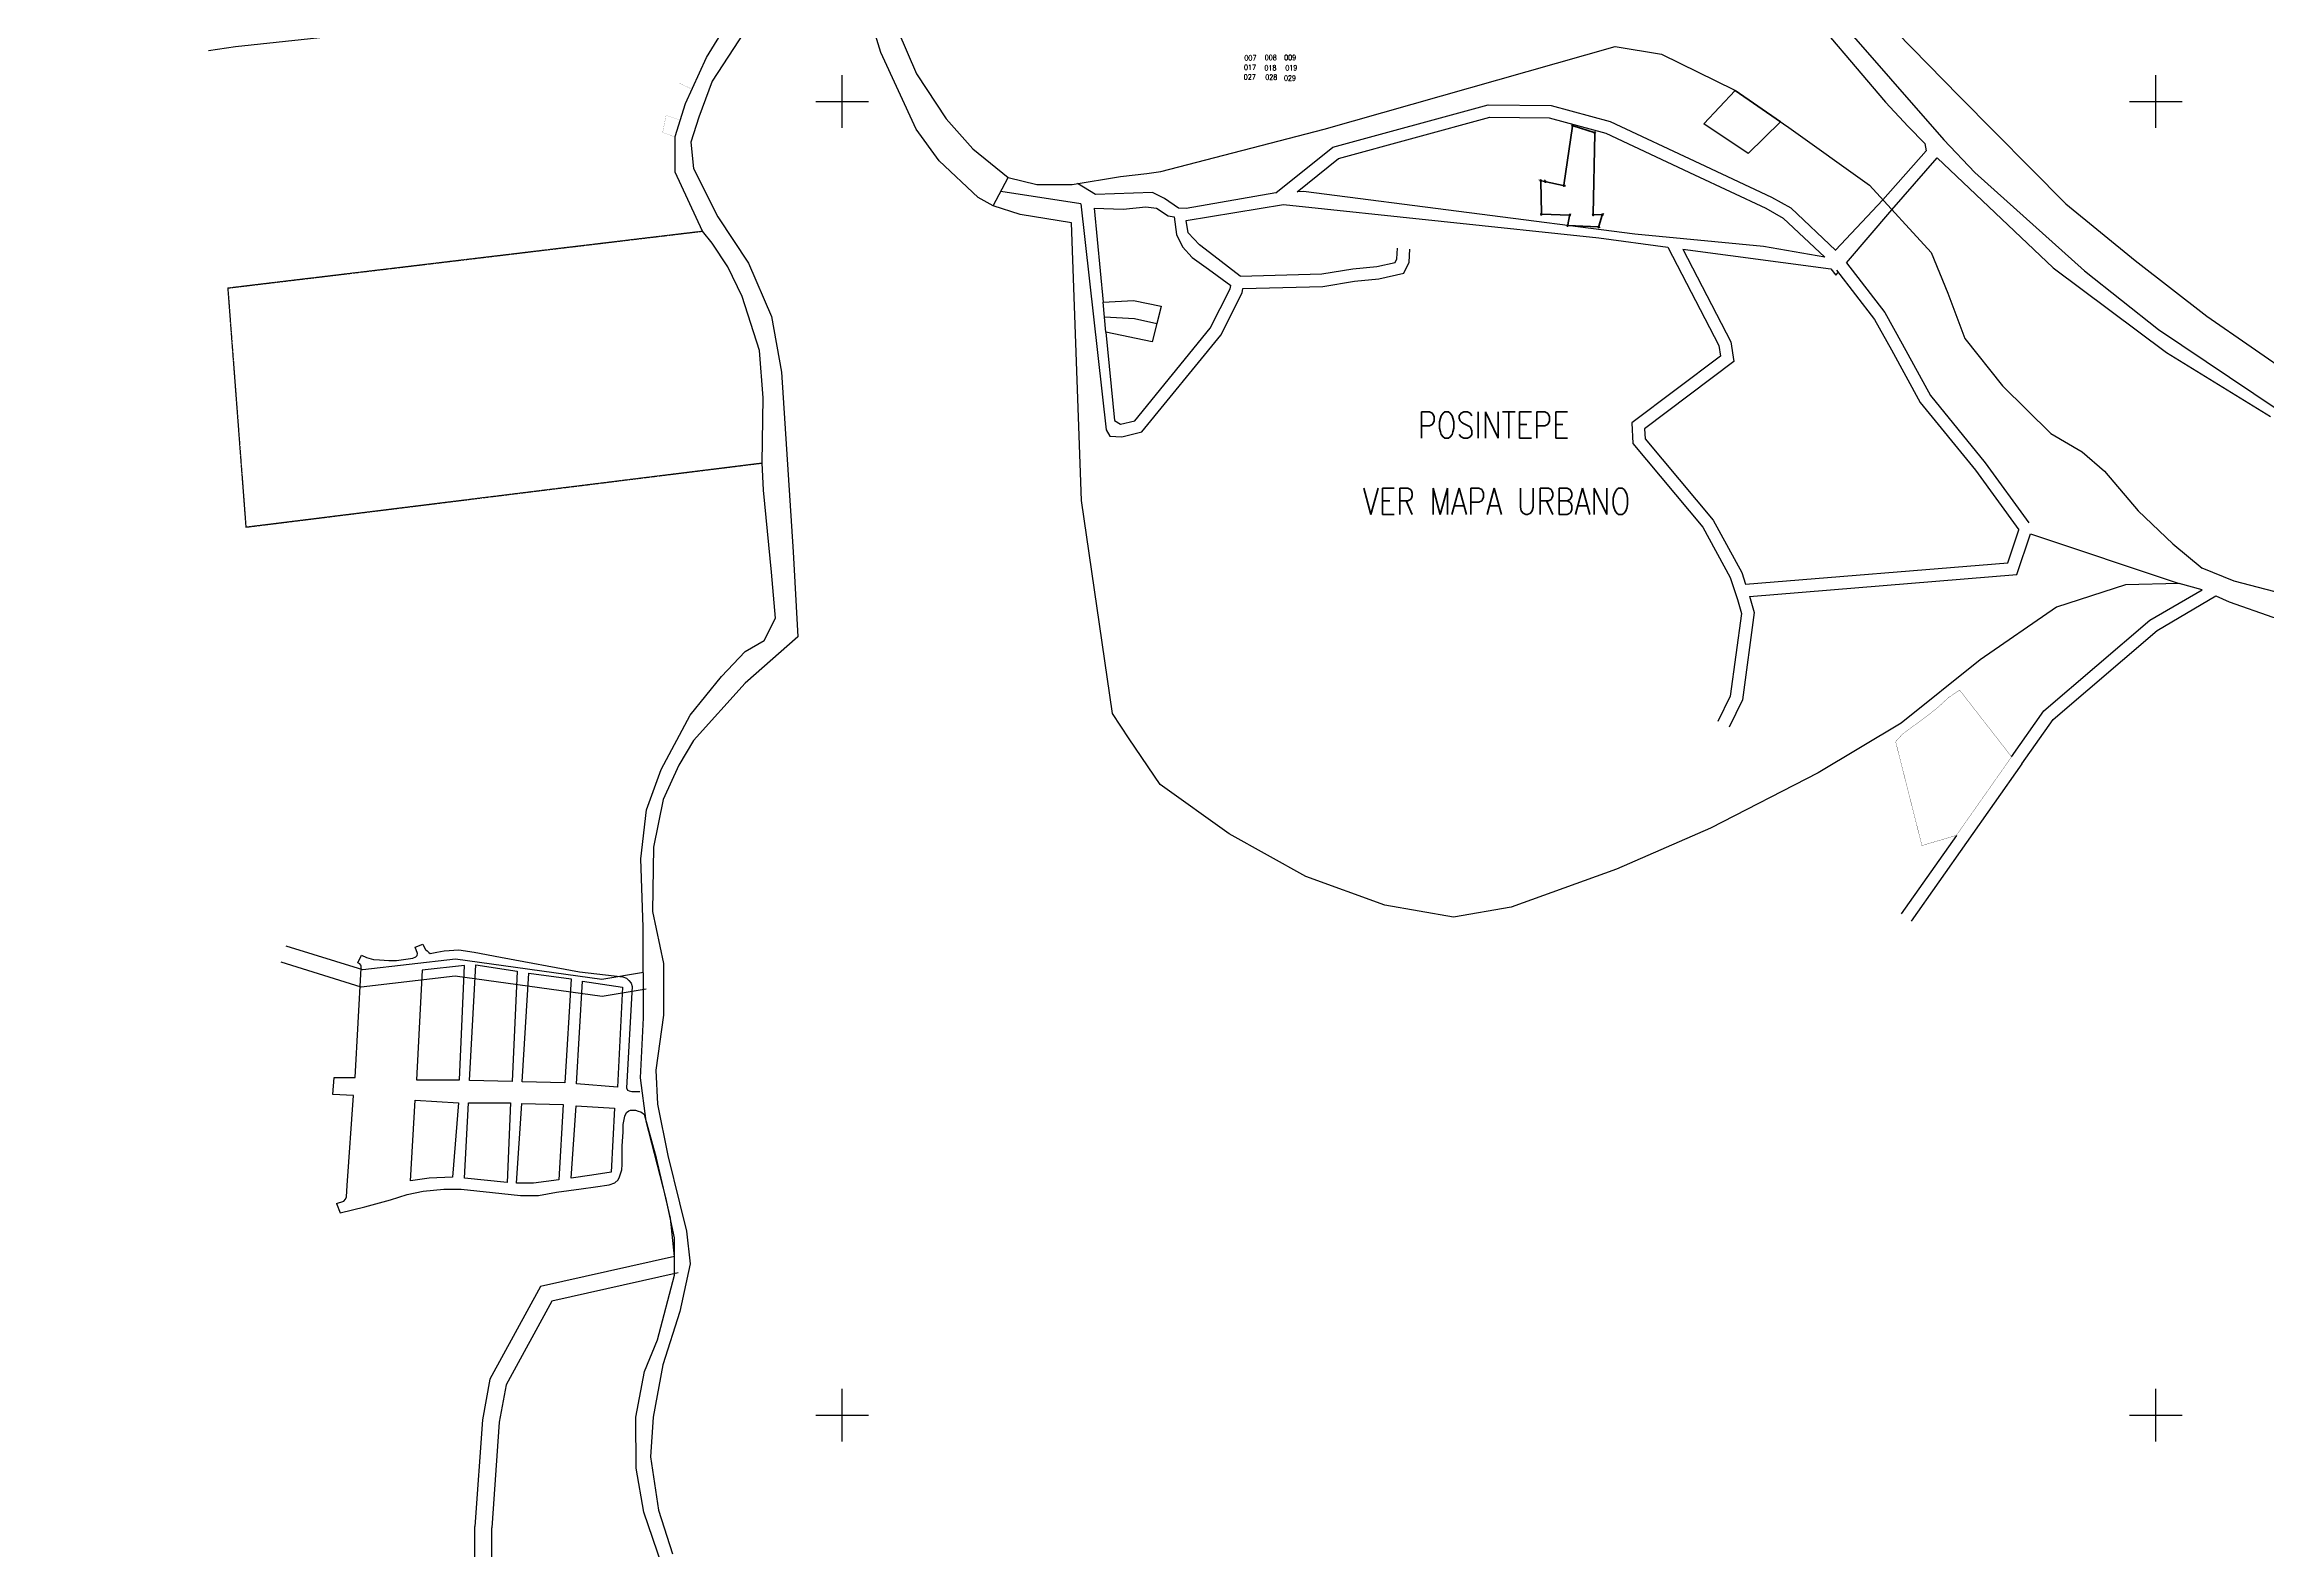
# Model space of a CAD drawing. Header units: metres. Extents: x 615331 to 657292, y 1301217 to 1321009.
# Drawn here: x 629126 to 630818, y 1317793 to 1318939 of the extents above; entities that cross this region are included whole.
import ezdxf
from ezdxf.enums import TextEntityAlignment as Align

# ---------------------------------------------------------------- set-up
doc = ezdxf.new("R2010")
doc.units = ezdxf.units.M
doc.header["$PDMODE"] = 32
doc.header["$PDSIZE"] = 0.5
doc.linetypes.add('HIDDEN', pattern=[0.375, 0.25, -0.125])
for name, color, linetype in [('10', 7, 'Continuous'), ('2', 1, 'Continuous'), ('20', 7, 'Continuous'), ('3', 7, 'Continuous'), ('42', 7, 'Continuous'), ('44', 7, 'Continuous'), ('CAPA JAVIER', 2, 'Continuous'), ('CVL_CUADCON_LIN', 8, 'Continuous')]:
    doc.layers.add(name, color=color, linetype=linetype)
doc.styles.add('ROMANS', font='ROMANS', dxfattribs={"height": 0.2})
doc.styles.get("Standard").update_dxf_attribs({"font": 'arial.ttf'})

# ---------------------------------------------------------------- blocks, each defined once
blk = doc.blocks.new('COORD')
at = {"layer": '42', "color": 2, "linetype": 'Continuous'}
for p, q in [((0, -2), (0, 2)), ((-2, 0), (2, 0))]:
    blk.add_line(p, q, dxfattribs=at)
blk = doc.blocks.new('COORD$')
at = {"layer": '42', "color": 2, "linetype": 'Continuous'}
blk.add_blockref('COORD', (0, 0), dxfattribs=at)

msp = doc.modelspace()

# ---------------------------------------------------------------- linework, layer by layer
at = {"lineweight": 40}
for points in [[(630282.91749, 1318831.80473), (630289.44611, 1318876.58049)], [(630289.99405, 1318876.92159), (630305.88575, 1318871.78903)], [(630306.35276, 1318871.13544), (630305.27195, 1318809.69498)], [(630265.76439, 1318810.15316), (630265.27581, 1318834.67826)], [(630265.75417, 1318835.07071), (630268.29343, 1318834.51201)], [(630269.27007, 1318834.29711), (630282.35703, 1318831.41741)], [(630286.86283, 1318808.95559), (630266.27408, 1318809.63673)], [(630285.86668, 1318801.58971), (630287.26283, 1318808.4491)], [(630305.76311, 1318809.20187), (630311.7625, 1318809.28364)], [(630312.11326, 1318808.81324), (630309.48744, 1318800.41408)], [(630308.83886, 1318799.9615), (630286.26634, 1318801.07512)]]:
    msp.add_lwpolyline(points, dxfattribs=at)
msp.add_lwpolyline([(629934.27298, 1318719.72857), (629932.12612, 1318742.72859), (629955.28891, 1318744.04212), (629976.42844, 1318739.6059), (629969.42513, 1318712.49588)], close=True)
for centre in [(630289.51825, 1318877.07526), (630306.36155, 1318871.63536), (630265.26585, 1318835.17816), (630268.78175, 1318834.40456), (630282.84535, 1318831.30996), (630265.77435, 1318809.65326), (630287.36255, 1318808.93906), (630305.26315, 1318809.19506), (630312.26245, 1318809.29046), (630285.76695, 1318801.09976), (630309.33825, 1318799.93686)]:
    msp.add_circle(centre, 0.5, dxfattribs=at)
for p in [(630289.51825, 1318877.07526), (630306.36155, 1318871.63536), (630265.26585, 1318835.17816), (630268.78175, 1318834.40456), (630282.84535, 1318831.30996), (630265.77435, 1318809.65326), (630287.36255, 1318808.93906), (630305.26315, 1318809.19506), (630312.26245, 1318809.29046), (630285.76695, 1318801.09976), (630309.33825, 1318799.93686)]:
    msp.add_point(p)
at = {"layer": '2', "color": 1, "linetype": 'Continuous'}
msp.add_line((629848.47623, 1318816.01608), (629859.93123, 1318837.60608), dxfattribs=at)
for points in [[(629687.78323, 1319894.27108), (629817.69923, 1319740.22008), (630252.61323, 1319231.83308), (630572.08423, 1318866.18408), (630595.68523, 1318841.24508), (630679.18923, 1318766.41308), (630735.54323, 1318721.86108), (630825.92323, 1318661.25308), (630886.09823, 1318627.37208), (630951.10323, 1318595.51808), (631008.74923, 1318571.55308), (631057.25523, 1318554.20808), (631081.13023, 1318547.56908)], [(629721.33423, 1319894.39508), (629815.97123, 1319788.51508), (630071.99823, 1319489.03008), (630305.69423, 1319215.24408), (630487.87523, 1318997.69708), (630584.05923, 1318899.21008), (630665.01623, 1318817.51908), (630717.81423, 1318774.24308), (630772.39223, 1318731.98108), (630839.66823, 1318685.38208), (630929.04023, 1318633.92608), (631002.42823, 1318600.53608), (631069.72623, 1318574.77908), (631134.24023, 1318558.68508), (631179.95623, 1318546.68108), (631194.43123, 1318541.32508)], [(629712.07923, 1319325.03908), (629724.92523, 1319220.55908), (629738.30923, 1319143.27408), (629743.57423, 1319077.43708), (629745.56923, 1319041.85008), (629758.72723, 1318991.76108), (629775.95823, 1318949.29408), (629790.15023, 1318916.48708), (629812.72423, 1318882.14608), (629833.02423, 1318859.24508), (629859.93123, 1318837.60608)], [(629848.47623, 1318816.01608), (629837.05023, 1318822.38508), (629807.35423, 1318850.12708), (629789.85123, 1318874.29608), (629762.98423, 1318932.78908), (629748.29923, 1318980.59108)], [(629645.63123, 1318954.03408), (629571.44923, 1318957.17908), (629514.79723, 1318959.03008), (629378.86623, 1318948.52708), (629271.64123, 1318936.97308), (629251.31323, 1318933.94808)], [(629658.83623, 1318948.17208), (629634.66123, 1318910.83908), (629624.47023, 1318883.40208), (629618.35223, 1318864.34708), (629620.36323, 1318844.26508), (629638.87123, 1318807.64008), (629662.20723, 1318772.28108), (629679.69423, 1318731.84508), (629687.27123, 1318689.39008), (629696.27223, 1318552.63408), (629699.76023, 1318487.81608), (629659.58223, 1318452.79108), (629620.41123, 1318409.12408), (629609.21223, 1318390.33008), (629597.24423, 1318364.16508), (629589.83823, 1318327.82908), (629589.27823, 1318278.77408), (629597.62023, 1318239.36708), (629597.57823, 1318199.97008), (629591.69023, 1318158.03908), (629592.94633, 1318132.37208), (629600.84111, 1318093.08889), (629609.62223, 1318057.11208), (629614.93423, 1318035.50008), (629617.95723, 1318010.84208), (629610.04223, 1317974.50508), (629597.04223, 1317933.85408), (629589.63223, 1317893.95808), (629587.56823, 1317863.71508), (629593.62323, 1317823.29408), (629604.51223, 1317789.98508)], [(629627.17223, 1318796.72608), (629606.38723, 1318841.48708), (629606.41623, 1318868.68308), (629614.31823, 1318893.83608), (629630.36123, 1318928.89108), (629645.63123, 1318954.03408)], [(629965.37723, 1318840.58908), (629976.04123, 1318842.03408), (630100.30823, 1318874.40908), (630321.91323, 1318937.16108), (630357.22023, 1318931.52408), (630412.57523, 1318904.25808), (630454.21023, 1318875.48408), (630515.39223, 1318831.68908), (630562.33923, 1318780.54108), (630575.00923, 1318749.51608), (630588.18323, 1318714.93208), (630616.85323, 1318679.05708), (630653.65223, 1318642.66408), (630677.26523, 1318628.65408), (630694.27123, 1318614.14508), (630719.89923, 1318583.86608), (630746.29423, 1318558.67008), (630768.63223, 1318540.08708)], [(629859.93123, 1318837.60608), (629881.77523, 1318832.24108), (629908.70523, 1318832.20608), (629945.29623, 1318838.26008), (629965.37723, 1318840.58908)], [(630768.61523, 1318523.82008), (630751.34423, 1318528.41708), (630710.43923, 1318527.45208), (630657.83123, 1318510.49008), (630599.86323, 1318470.40508), (630539.60223, 1318422.18908), (630476.55623, 1318384.39708), (630394.45023, 1318342.31008), (630323.02723, 1318311.13708), (630242.71623, 1318282.26508), (630198.75623, 1318274.69508), (630146.68323, 1318283.65808), (630086.49523, 1318305.59308), (630028.09523, 1318337.94608), (629975.54723, 1318375.63008), (629951.95623, 1318410.22708), (629939.27423, 1318429.56008), (629915.81823, 1318591.75208), (629908.16623, 1318802.97708), (629869.04823, 1318809.38108), (629848.47623, 1318816.01608)], [(629672.71623, 1318620.27408), (629673.27723, 1318669.83608), (629670.52023, 1318705.93108), (629657.35323, 1318746.87008), (629646.45223, 1318769.50508), (629634.53023, 1318787.56608), (629627.17223, 1318796.72608)], [(629596.37323, 1317781.60708), (629582.44223, 1317821.78308), (629576.63423, 1317855.08708), (629576.42123, 1317893.97508), (629583.06423, 1317928.78808), (629592.99823, 1317952.92208), (629606.00723, 1318002.21508), (629605.78323, 1318030.42808), (629599.28719, 1318061.16357), (629584.44367, 1318119.35545), (629579.99823, 1318152.20808), (629582.33223, 1318197.95608), (629582.15223, 1318267.09108), (629580.17423, 1318318.94508), (629584.53323, 1318356.30208), (629595.74423, 1318387.04208), (629617.89123, 1318428.44308), (629641.80323, 1318457.64308), (629659.60723, 1318476.68308), (629674.09723, 1318485.05308), (629682.75323, 1318502.07108), (629679.74223, 1318537.15108), (629673.71123, 1318599.68508), (629672.71623, 1318620.27408)], [(630638.07771, 1318566.24648), (630751.34423, 1318528.41708)], [(631081.13023, 1318547.56908), (631054.44523, 1318538.96108), (631003.11223, 1318526.82608), (630946.44523, 1318515.20608), (630892.83723, 1318514.25808), (630841.77723, 1318517.62708), (630793.01123, 1318530.39708), (630768.63223, 1318540.08708)], [(630623.65054, 1318396.61275), (630648.19815, 1318431.52532), (630728.95107, 1318500.52328), (630768.61523, 1318523.82008)], [(630631.38299, 1318391.17593), (630655.2449, 1318425.11327), (630734.45741, 1318492.79505), (630779.2227, 1318519.088)], [(630779.2227, 1318519.088), (630789.18423, 1318514.64408), (630822.45323, 1318502.91008), (630873.76723, 1318498.52408), (630930.17123, 1318501.75708)], [(630631.38299, 1318391.17593), (630589.33791, 1318331.37777)], [(630581.60545, 1318336.81458), (630539.56036, 1318277.01642)], [(630589.33791, 1318331.37777), (630547.29282, 1318271.5796)], [(629582.24223, 1318232.52358), (629550.70072, 1318227.12212), (629439.17328, 1318242.69579), (629368.65063, 1318234.50011), (629310.42417, 1318252.53221)], [(629584.41482, 1318219.83688), (629550.90171, 1318214.09779), (629439.02375, 1318229.72041), (629367.43797, 1318221.40117), (629306.61646, 1318240.23694)], [(629605.89523, 1318016.32158), (629503.95683, 1317993.52776), (629465.41477, 1317923.04006), (629459.67568, 1317891.89539), (629453.93221, 1317810.75091)], [(629608.70396, 1318003.76039), (629512.45383, 1317982.23849), (629477.69882, 1317918.67674), (629472.46419, 1317890.26967), (629466.77146, 1317809.84213)]]:
    msp.add_lwpolyline(points, dxfattribs=at)
at = {"layer": '20', "color": 2, "linetype": 'Continuous'}
for p, q in [((630294.19223, 1319168.99308), (630527.75323, 1318894.97208)), ((630527.75323, 1318894.97208), (630544.86223, 1318876.34608)), ((630544.86223, 1318876.34608), (630557.73523, 1318863.46508)), ((630558.65523, 1318857.94408), (630525.5561, 1318820.61571)), ((630557.73523, 1318863.46508), (630558.65523, 1318857.94408)), ((630532.50373, 1318813.04638), (630566.93123, 1318852.42308)), ((630566.93123, 1318852.42308), (630655.20623, 1318768.69408)), ((630655.20623, 1318768.69408), (630741.64223, 1318704.28608)), ((630741.64223, 1318704.28608), (630820.72223, 1318655.52108))]:
    msp.add_line(p, q, dxfattribs=at)
at = {"layer": '3', "color": 30, "linetype": 'HIDDEN'}
msp.add_line((629265.85723, 1318753.46708), (629627.17223, 1318796.72608), dxfattribs=at)
msp.add_lwpolyline([(629265.85723, 1318753.46708), (629279.63823, 1318571.46408), (629672.71623, 1318620.27408)], dxfattribs=at)
at = {"layer": 'CAPA JAVIER'}
for points in [[(629348.68726, 1318056.60927), (629354.14455, 1318058.48673), (629355.43989, 1318059.89767), (629356.17964, 1318061.65508), (629356.64926, 1318070.39101), (629361.59438, 1318138.90691), (629345.73905, 1318139.54667), (629346.91338, 1318152.46385), (629362.95488, 1318152.46385), (629367.46049, 1318235.8362), (629367.46049, 1318237.20337), (629367.14874, 1318237.95146), (629366.50606, 1318239.01451), (629364.87304, 1318239.7701), (629367.74127, 1318245.64531), (629371.51169, 1318243.94528), (629376.75535, 1318242.44586), (629381.42149, 1318242.15422), (629388.35355, 1318241.5354), (629394.41676, 1318241.5354), (629406.63417, 1318243.3063), (629408.99754, 1318244.28039), (629409.91322, 1318245.42608), (629410.24244, 1318246.99639), (629408.44481, 1318251.83571), (629414.46443, 1318253.90969), (629415.25222, 1318251.62316), (629416.37651, 1318250.06969), (629417.54466, 1318248.8899), (629418.82737, 1318247.67489), (629419.98241, 1318246.99305), (629424.95583, 1318248.01587), (629430.61601, 1318249.05219), (629441.85098, 1318249.6181), (629453.52735, 1318247.84952), (629473.3575, 1318244.22079), (629533.52046, 1318232.93065), (629566.52426, 1318229.03774), (629569.36238, 1318228.02738), (629571.18347, 1318226.33996), (629572.84527, 1318224.37348), (629573.7069, 1318221.85394), (629569.29874, 1318144.60912), (629570.25849, 1318142.95008), (629571.27561, 1318142.3188), (629573.54713, 1318142.00573), (629576.52354, 1318142.00573), (629579.62326, 1318142.00573)], [(629409.58513, 1318150.82279), (629442.19056, 1318150.82279), (629446.17716, 1318237.76014), (629413.90628, 1318234.35648), (629409.58513, 1318150.82279)], [(629454.6956, 1318238.29061), (629486.20516, 1318233.4504), (629482.35942, 1318149.495), (629449.75836, 1318150.35566), (629454.6956, 1318238.29061)], [(629494.95859, 1318232.0249), (629527.14313, 1318227.68459), (629522.38561, 1318148.42785), (629490.06268, 1318149.30339), (629494.95859, 1318232.0249)], [(629535.86911, 1318225.95258), (629566.22515, 1318221.20949), (629562.60064, 1318145.2017), (629531.24058, 1318147.74592), (629535.86911, 1318225.95258)], [(629408.56697, 1318135.3059), (629441.49402, 1318133.38277), (629437.02099, 1318076.73043), (629419.09542, 1318075.95355), (629404.89753, 1318073.93596), (629408.56697, 1318135.3059)], [(629449.17809, 1318133.38136), (629480.96283, 1318133.38136), (629478.53249, 1318072.67563), (629445.98434, 1318075.82848), (629449.17809, 1318133.38136)], [(629489.74532, 1318132.74855), (629521.1087, 1318131.95115), (629517.87458, 1318074.698), (629498.50522, 1318072.04065), (629485.71721, 1318072.04065), (629489.74532, 1318132.74855)], [(629531.11634, 1318130.91038), (629560.14133, 1318129.2244), (629557.72657, 1318080.57534), (629542.94203, 1318078.17696), (629527.28172, 1318075.89883), (629531.11634, 1318130.91038)], [(629348.68726, 1318056.60927), (629351.37501, 1318049.6177), (629370.07976, 1318054.06159), (629389.77151, 1318059.3199), (629402.36508, 1318063.54944), (629414.50071, 1318066.06426), (629430.41892, 1318067.51757), (629443.4744, 1318067.51757), (629467.31225, 1318064.92267), (629488.64614, 1318062.73815), (629502.50341, 1318062.73815), (629516.17603, 1318065.36487), (629534.96911, 1318067.91567), (629545.6749, 1318069.34169), (629556.27555, 1318070.86931), (629560.52802, 1318072.32947), (629562.93262, 1318074.78493), (629564.16384, 1318076.83446), (629565.72675, 1318082.20644), (629566.17177, 1318086.33499), (629566.17177, 1318090.94525), (629566.17177, 1318100.39552), (629566.8969, 1318111.23459), (629566.8969, 1318116.74683), (629568.14702, 1318123.02993), (629569.49137, 1318125.79108), (629571.02579, 1318127.05672), (629572.3255, 1318127.55825), (629574.55446, 1318127.55825), (629576.34706, 1318127.55825), (629578.30978, 1318126.97314), (629580.24571, 1318126.30198), (629583.04203, 1318124.39589)], [(629605.89523, 1318016.32158), (629602.93601, 1318045.54436), (629592.25577, 1318091.26248), (629583.04203, 1318124.39589)], [(629126.34023, 1317304.24208), (629231.94598, 1317368.21574), (629265.61412, 1317385.11717), (629288.45783, 1317398.9224), (629328.22974, 1317429.69436), (629347.76904, 1317452.06957), (629361.58689, 1317467.67362), (629378.91784, 1317488.7941), (629382.56601, 1317508.71153), (629382.56601, 1317523.70556), (629382.56601, 1317558.3336), (629387.31555, 1317586.87392), (629395.2708, 1317620.63082), (629411.58216, 1317649.00224), (629430.15278, 1317676.77324), (629445.80142, 1317704.18469), (629453.89212, 1317732.52596), (629453.93221, 1317810.75091)], [(629139.08723, 1317292.58808), (629230.14569, 1317348.28485), (629269.25194, 1317372.66706), (629287.17294, 1317383.67716), (629301.80616, 1317393.92129), (629319.18014, 1317407.57973), (629341.42059, 1317428.24983), (629364.30495, 1317452.48935), (629379.40456, 1317471.76672), (629387.96003, 1317484.1436), (629392.55854, 1317503.71546), (629392.55854, 1317527.59051), (629392.55854, 1317558.60784), (629398.88173, 1317593.42038), (629405.58468, 1317619.40315), (629421.62846, 1317647.02456), (629438.75234, 1317675.8365), (629456.02762, 1317706.4755), (629464.06685, 1317730.84768), (629466.61734, 1317755.90488), (629466.77146, 1317809.84213)]]:
    msp.add_lwpolyline(points, dxfattribs=at)
at = {"layer": 'CVL_CUADCON_LIN', "color": 2, "ltscale": 0.5, "const_width": 0.1, "flags": 128}
msp.add_lwpolyline([(629619.30908, 1318904.74141), (629609.37171, 1318909.44987)], dxfattribs=at)
at = {"layer": 'CVL_CUADCON_LIN', "color": 1, "ltscale": 0.5, "flags": 128}
for points in [[(630063.54305, 1318825.78071), (630107.06121, 1318860.61473), (630225.24158, 1318892.86896), (630273.08431, 1318892.45137), (630318.20757, 1318880.09514), (630386.29913, 1318848.17336), (630440.87982, 1318822.57324), (630455.51601, 1318814.34448), (630489.86058, 1318781.91925)], [(630079.82736, 1318826.70769), (630111.43926, 1318852.01137), (630226.46779, 1318883.40539), (630271.77301, 1318883.00995), (630314.9292, 1318871.19237), (630382.28677, 1318839.61469), (630436.55076, 1318814.16311), (630449.8713, 1318806.67404), (630481.49752, 1318776.81525)], [(629915.22678, 1318817.4512), (629854.20373, 1318826.81108)], [(630063.54305, 1318825.78071), (629995.49658, 1318813.82745), (629989.44603, 1318814.25933), (629978.85795, 1318821.60255), (629969.78239, 1318826.13802), (629926.34909, 1318824.62625), (629912.74631, 1318832.87468)], [(630481.49752, 1318776.81525), (630434.74094, 1318785.09704), (630336.87425, 1318794.52333), (630084.63407, 1318826.98132), (630079.82736, 1318826.70769)], [(629915.22678, 1318817.4512), (629934.48161, 1318645.44347), (629937.31716, 1318640.71985), (629946.29666, 1318640.2475), (629961.65601, 1318644.02643), (630021.66389, 1318717.58194), (630037.91478, 1318749.68945), (630038.60592, 1318753.0919), (630099.43117, 1318754.66103), (630123.54667, 1318758.67832), (630141.96812, 1318760.35209), (630161.05963, 1318764.70411), (630165.07892, 1318773.07326), (630165.74872, 1318783.11618)], [(629925.45754, 1318814.17127), (629947.49641, 1318813.37785), (629964.78429, 1318815.32865), (629972.87064, 1318814.21384), (629981.7933, 1318808.36126), (629986.33952, 1318807.51411)], [(629986.33952, 1318807.51411), (629987.89696, 1318794.16358), (629992.58605, 1318784.79011), (629999.95484, 1318776.75567), (630012.34736, 1318767.71692), (630029.41959, 1318755.35259)], [(629995.39924, 1318804.82527), (630069.38733, 1318817.05522), (630309.35882, 1318791.56186), (630362.06229, 1318784.52186)], [(630525.5561, 1318820.61571), (630489.5207, 1318782.24014)], [(630497.95446, 1318772.65729), (630532.50373, 1318813.04638)], [(630036.47672, 1318762.49262), (630013.01742, 1318780.43809), (630005.52305, 1318786.17099), (629996.94024, 1318795.50263), (629995.39924, 1318804.82527)], [(630036.47672, 1318762.49262), (630098.52829, 1318764.09338), (630122.34071, 1318768.06019), (630140.48342, 1318769.70863), (630154.51288, 1318772.90673), (630155.76871, 1318775.52168), (630156.31717, 1318783.7452)], [(630362.06229, 1318784.52186), (630400.92678, 1318709.61413), (630402.07263, 1318701.67426), (630334.64766, 1318650.75676), (630335.39671, 1318635.0322), (630388.58764, 1318571.3854), (630409.56445, 1318533.19719), (630415.10132, 1318516.2457), (630418.04921, 1318505.77024), (630409.56631, 1318442.80214), (630400.13744, 1318423.43027)], [(630373.50429, 1318782.99346), (630410.05388, 1318712.54748), (630412.22595, 1318697.49674), (630344.32693, 1318646.22125), (630344.68732, 1318638.65571), (630396.43006, 1318576.74178), (630418.27516, 1318536.97284), (630421.21128, 1318527.98372)], [(630373.50429, 1318782.99346), (630486.18774, 1318767.94147), (630489.93351, 1318763.28057), (630491.67536, 1318765.31684)], [(630497.95446, 1318772.65729), (630527.12759, 1318734.73199), (630540.49224, 1318710.98437), (630562.02463, 1318671.65242), (630603.60412, 1318620.44667), (630636.7645, 1318574.81498)], [(629934.27298, 1318719.72857), (629940.90335, 1318652.58163), (629945.39649, 1318649.76043), (629956.32924, 1318652.45026), (630013.69243, 1318722.764), (630028.90526, 1318752.82056), (630029.41959, 1318755.35259)], [(630490.46216, 1318766.89401), (630519.22225, 1318729.50567), (630532.22749, 1318706.39669), (630554.14552, 1318666.36032), (630596.1064, 1318614.68487), (630629.11782, 1318569.25817)], [(629955.28891, 1318744.04212), (629976.42844, 1318739.6059)], [(630421.21128, 1318527.98372), (630620.75243, 1318544.37084), (630629.11782, 1318569.25817)], [(630424.21729, 1318518.74626), (630627.72926, 1318535.45948), (630638.07771, 1318566.24648)], [(630424.1474, 1318518.9946), (630427.67832, 1318506.44734), (630418.73114, 1318440.03284), (630408.63665, 1318419.29345)]]:
    msp.add_lwpolyline(points, dxfattribs=at)
at = {"layer": 'CVL_CUADCON_LIN', "color": 5, "ltscale": 0.5, "flags": 128}
for points in [[(630447.80271, 1318879.91232), (630413.20586, 1318903.7253), (630389.36266, 1318878.37689)], [(630423.04387, 1318855.8863), (630389.36266, 1318878.37689)]]:
    msp.add_lwpolyline(points, dxfattribs=at)
msp.add_lwpolyline([(630423.04387, 1318855.8863), (630389.36266, 1318878.37689), (630413.20586, 1318903.7253), (630447.80271, 1318879.91232)], close=True, dxfattribs=at)
at = {"layer": 'CVL_CUADCON_LIN', "color": 2, "ltscale": 0.5, "const_width": 0.1, "flags": 128}
msp.add_lwpolyline([(629606.32108, 1318868.38019), (629610.36723, 1318881.25958), (629599.52479, 1318884.9398), (629596.92218, 1318871.79497)], close=True, dxfattribs=at)
at = {"layer": 'CVL_CUADCON_LIN', "color": 5, "ltscale": 0.5, "const_width": 0.1, "flags": 128}
for points in [[(629599.52479, 1318884.9398), (629596.92218, 1318871.79497), (629606.32108, 1318868.38019)], [(629610.36723, 1318881.25958), (629599.52479, 1318884.9398)], [(629610.36723, 1318881.25958), (629606.32108, 1318868.38019)]]:
    msp.add_lwpolyline(points, dxfattribs=at)
at = {"layer": 'CVL_CUADCON_LIN', "color": 2, "lineweight": 13, "ltscale": 0.5, "flags": 128}
msp.add_lwpolyline([(630289.51825, 1318877.07526), (630306.36155, 1318871.63536), (630305.26315, 1318809.19506), (630312.26245, 1318809.29046), (630309.33825, 1318799.93686), (630285.76695, 1318801.09976), (630287.36255, 1318808.93906), (630265.77435, 1318809.65326), (630265.26585, 1318835.17816), (630268.78175, 1318834.40456), (630282.84535, 1318831.30996)], close=True, dxfattribs=at)
at = {"layer": 'CVL_CUADCON_LIN', "color": 3, "ltscale": 0.5, "flags": 128}
for points in [[(630447.80271, 1318879.91232), (630423.04387, 1318855.8863)], [(629925.45754, 1318814.17127), (629932.12612, 1318742.72859)]]:
    msp.add_lwpolyline(points, dxfattribs=at)
at = {"layer": 'CVL_CUADCON_LIN', "color": 2, "ltscale": 0.5, "flags": 128}
msp.add_lwpolyline([(629933.19955, 1318731.22858), (629932.12612, 1318742.72859), (629955.28891, 1318744.04212), (629976.42844, 1318739.6059), (629972.92679, 1318726.05089), (629956.0678, 1318730.06381)], close=True, dxfattribs=at)
at = {"layer": 'CVL_CUADCON_LIN', "color": 6, "ltscale": 0.5, "const_width": 0.2, "flags": 128}
msp.add_lwpolyline([(630581.60545, 1318336.81458), (630555.42286, 1318329.08399), (630535.39644, 1318408.18837), (630540.90643, 1318414.15331), (630546.89656, 1318418.54913), (630558.90906, 1318427.36443), (630566.71196, 1318433.53735), (630575.89823, 1318441.86636), (630584.08834, 1318447.42803), (630623.65054, 1318396.61275)], close=True, dxfattribs=at)
at = {"layer": 'CVL_CUADCON_LIN', "color": 1, "ltscale": 0.5, "const_width": 0.2, "flags": 128}
for points in [[(630555.42286, 1318329.08399), (630535.39644, 1318408.18837)], [(630581.60545, 1318336.81458), (630623.65054, 1318396.61275)], [(630555.42286, 1318329.08399), (630581.60545, 1318336.81458)]]:
    msp.add_lwpolyline(points, dxfattribs=at)

# ---------------------------------------------------------------- block references
at = {"layer": '42', "color": 2, "linetype": 'Continuous', "xscale": 9.999925494081953, "yscale": 9.999925494081953, "rotation": 359.9999466387495}
for p in [(629733.51223, 1318895.46408), (630733.50423, 1318895.46208), (629733.51023, 1317895.47008), (630733.50423, 1317895.47008)]:
    msp.add_blockref('COORD$', p, dxfattribs=at)

# ---------------------------------------------------------------- texts
for s, p in [('1', (630288.98975, 1318877.92416)), ('9', (630264.63155, 1318835.95126))]:
    msp.add_text(s, height=1, rotation=90).set_placement(p, align=Align.BOTTOM_RIGHT)
for s, p in [('2', (630307.17515, 1318872.21676)), ('7', (630288.14735, 1318809.55886)), ('4', (630313.06415, 1318809.88826))]:
    msp.add_text(s, height=1, rotation=90).set_placement(p, align=Align.MIDDLE_LEFT)
msp.add_text('10', height=1, rotation=90).set_placement((630268.99665, 1318835.38116), align=Align.BOTTOM_CENTER)
for s, p in [('11', (630283.41385, 1318830.48726)), ('5', (630309.91055, 1318799.11676))]:
    msp.add_text(s, height=1, rotation=90).set_placement(p, align=Align.TOP_LEFT)
for s, p in [('8', (630265.06265, 1318808.95086)), ('3', (630304.55465, 1318808.48936)), ('6', (630284.97715, 1318800.48636))]:
    msp.add_text(s, height=1, rotation=90).set_placement(p, align=Align.TOP_RIGHT)
at = {"layer": '10', "color": 7, "linetype": 'Continuous', "style": 'ROMANS', "width": 0.8}
for s, p in [('007', (630044.26623, 1318928.55908)), ('008', (630059.78723, 1318928.83608)), ('009', (630074.54823, 1318928.83608)), ('027', (630043.78123, 1318914.03108)), ('017', (630043.97923, 1318921.36808)), ('018', (630059.50023, 1318921.07008)), ('028', (630060.12323, 1318913.89308)), ('029', (630074.39823, 1318913.22808)), ('019', (630075.40923, 1318921.07008))]:
    msp.add_text(s, height=4, dxfattribs=at).set_placement(p, align=Align.MIDDLE)
at = {"layer": '44', "color": 7, "linetype": 'Continuous', "style": 'ROMANS', "width": 0.8}
for s, p in [('POSINTEPE', (630229.31524, 1318649.10603)), ('VER MAPA URBANO', (630231.63624, 1318591.013))]:
    msp.add_text(s, height=20, rotation=359.99996111, dxfattribs=at).set_placement(p, align=Align.MIDDLE)

doc.saveas('drawing.dxf')
